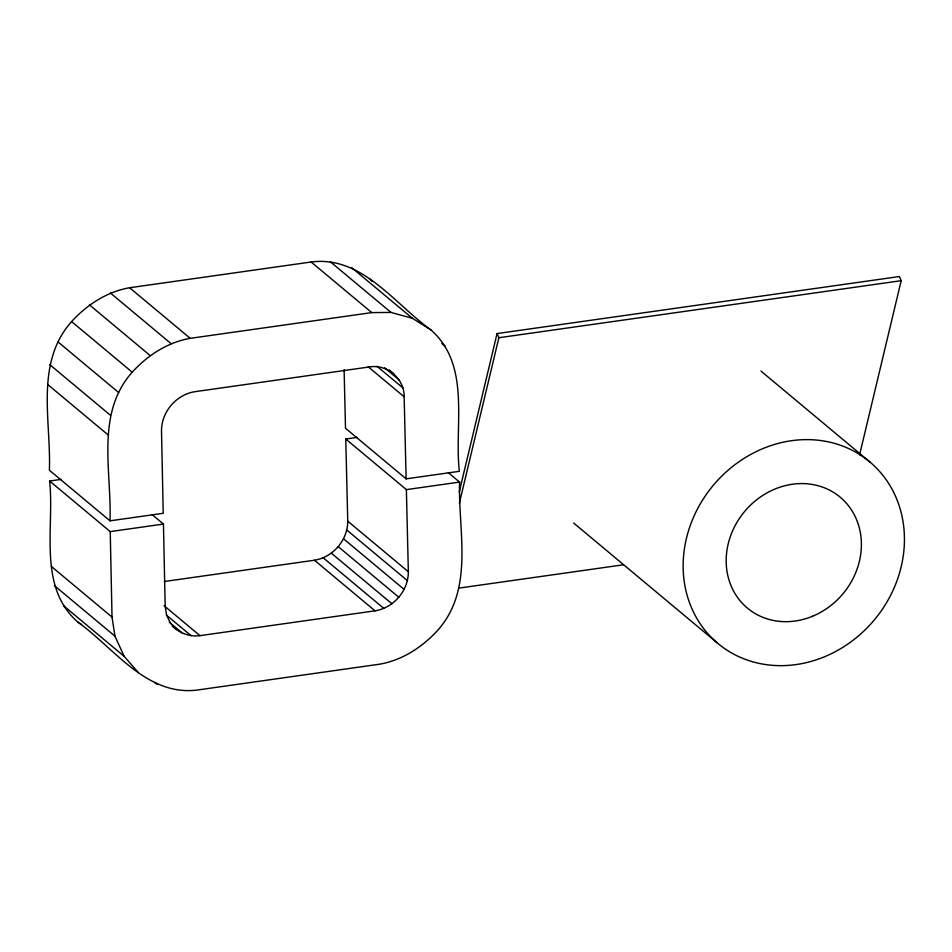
<?xml version="1.0" encoding="UTF-8"?>
<svg xmlns="http://www.w3.org/2000/svg" width="952" height="952" viewBox="0 0 952 952"><rect width="100%" height="100%" fill="white"/><g stroke="black" fill="none" stroke-linecap="round" stroke-linejoin="round"><path stroke-width="1.43" d="M406.123 478.856L404.148 396.794C404.481 378.753 387.178 363.878 369.388 366.948L194.839 391.7C176.132 394.604 161.352 412.073 161.507 430.994L163.22 513.295L110.004 520.839L49.397 470.24C51.182 420.463 34.748 362.974 71.602 321.574C87.037 304.747 106.862 291.74 129.615 287.742L311.137 262.002C361.855 255.41 394.366 303.831 430.839 329.844C471.347 365.354 454.044 424.616 459.34 471.311L406.123 478.856L345.505 428.257L344.1 369.65M110.004 520.839C111.789 471.062 95.355 413.573 132.209 372.172C147.643 355.346 167.469 342.327 190.221 338.341L371.756 312.601L391.022 312.435L412.371 318.301L430.839 329.844M164.351 581.505L314.422 560.228C333.045 557.325 347.837 539.998 347.742 521.149L345.766 439.027L357.274 437.396M172.288 626.154C179.654 633.187 189.745 637.031 199.944 635.65L375.028 610.827C393.652 607.923 408.444 590.597 408.348 571.747L406.373 489.625L345.766 439.027M459.257 491.887L497.063 333.569L899.39 276.532L901.187 280.685L859.596 454.83M459.34 503.227L498.872 337.722L497.063 333.569M498.872 337.722L901.187 280.685M448.368 472.716L459.59 482.081C458.055 531.763 474.501 589.05 437.67 630.343C422.236 647.182 402.398 660.188 379.646 664.187L197.588 689.998C146.882 696.59 114.359 648.169 77.897 622.156C37.425 586.73 54.633 527.622 49.623 481.01L61.13 479.38M49.623 481.01L110.23 531.609L163.446 524.064L165.172 606.007L166.517 614.766L170.087 622.596L175.656 628.974M406.373 489.625L459.59 482.081M458.923 588.11L623.381 564.798M77.897 622.156L81.586 624.464M760.969 371.078L870.342 462.386A118.346 104.934 -50.1 0 1 824.682 656.69A118.346 104.934 -50.1 0 1 686.332 538.808A118.346 104.934 -50.1 0 1 870.342 462.386M351.764 267.714L412.371 318.301M441.799 343.446L445.167 346.254M330.415 261.836L391.022 312.435M311.137 262.002L371.756 312.601M573.675 523.029L717.225 642.874M389.201 369.876L393.688 373.624M384.656 367.817L399.245 380.003M377.004 366.282L402.827 387.833M368.234 366.817L404.148 396.794M129.615 287.742L190.221 338.341M110.444 293.026L171.051 343.624M89.476 304.89L150.083 355.489M347.742 521.149L408.348 571.747M346.79 530.026L407.397 580.613M343.553 538.82L404.172 589.419M71.602 321.574L132.209 372.172M338.293 546.722L398.9 597.32M331.355 553.195L391.962 603.794M323.216 557.801L383.823 608.399M58.036 341.947L118.655 392.545M314.422 560.228L375.028 610.827M49.718 364.604L110.337 415.191M47.6 384.406L108.207 435.005M152.225 514.699L163.446 524.064M164.03 605.662L199.944 635.65M166.421 615.111L191.114 635.722M169.349 622.203L182.82 633.449M51.42 566.488L112.027 617.086L114.966 636.174L124.176 656.344L138.504 672.755M54.347 585.575L114.966 636.174M63.57 605.746L124.176 656.344M154.724 682.417L156.973 684.286M370.221 279.245L372.137 281.435M110.23 531.609L112.027 617.086M812.663 616.206A72.304 64.117 -50.1 0 0 840.557 497.491A72.304 64.117 -50.1 0 0 728.125 544.187A72.304 64.117 -50.1 0 0 812.663 616.206"/></g></svg>
